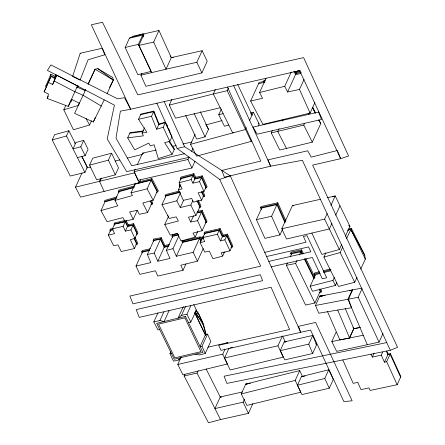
<?xml version="1.0" encoding="UTF-8"?>
<svg xmlns="http://www.w3.org/2000/svg" width="445" height="445" viewBox="0 0 445 445"><rect width="100%" height="100%" fill="white"/><g stroke="black" fill="none" stroke-linecap="round" stroke-linejoin="round"><path stroke-width="0.67" d="M70.939 100.615L68.285 106.411L47.22 98.462L48.494 94.129L44.122 91.854L50.941 76.551L55.247 78.743L56.699 75.144L77.513 85.913L76.963 87.137M94.668 70.505L95.074 69.225L97.844 68.641L112.607 77.408L113.314 80.033L107.061 93.689M54.718 77.608L55.252 76.451L50.858 74.187L50.33 75.344L54.718 77.608L55.775 74.782M55.252 76.451L55.886 74.754M48.288 82.342L52.593 84.533L56.699 75.144M50.858 74.187L45.707 86.336L46.236 85.179M50.941 76.551L44.122 91.854M68.285 106.411L77.513 85.913M52.593 84.533L54.985 79.321M47.22 98.462L48.282 96.142M91.553 120.728L89.595 124.995L73.419 129.762L63.796 109.793L65.754 105.526M81.83 156.34L87.309 167.237L84.923 172.449L70.227 176.036L52.243 139.914L54.629 134.696L68.88 130.769L75.439 143.629L74.304 142.862M71.628 100.22L71.1 101.377L71.984 99.53M84.834 90.997L85.401 89.757M79.455 103.001L78.342 105.437L63.796 109.793M85.696 89.712L74.604 113.341L93.3 122.03L104.219 99.897M88.249 84.127L95.074 69.225L113.314 80.033L109.587 87.381M52.243 139.914L66.494 135.986L68.88 130.769M143.741 35.155L143.201 33.903L138.384 44.361L151.1 71.356L137.872 74.738L125.162 47.465L129.406 38.198L133.622 36.095L143.201 33.903L143.774 35.149M83.688 140.392L75.967 142.467L73.047 148.841L80.773 146.767L83.688 140.392L88.06 149.275L85.14 155.644L77.436 157.619L66.494 135.986M93.3 122.03L95.286 117.686M151.639 72.49L138.868 45.451L144.174 33.864L158.965 30.482L171.319 57.611L166.013 69.198L140.931 75.199L145.877 86.33L201.885 72.88L207.186 61.293L202.147 50.697L171.319 57.611L170.073 55.942M140.665 179.702L139.252 182.795L80.617 197.146L75.489 187.156L81.997 172.944M89.551 165.134L92.738 158.181L111.595 153.208L118.498 167.893L115.311 174.846L96.648 179.774L89.551 165.134L108.413 160.161L111.595 153.208M202.147 50.697L196.84 62.283L166.013 69.198L153.659 42.069L158.965 30.482M140.931 75.199L141.771 73.369M100.581 178.868L99.452 181.338L104.141 191.389M100.058 181.193L101.471 178.1M169.617 141.488L174.473 149.097L172.082 154.309L158.281 158.581L154.148 144.775L150.349 145.871L148.769 143.101L134.707 149.893L127.671 137.867L130.057 132.655L143.713 130.891M127.671 137.867L143.379 135.842L142.061 133.011L146.917 132.349L138.534 119.288L140.92 114.076L153.898 111.105L159.049 124.01L156.662 129.228L163.22 127.281L165.607 122.064L159.049 124.01M137.155 210.619L133.177 219.307L124.873 221.21L122.92 217.633L107.023 221.716L100.971 210.58L104.948 201.891L115.9 198.798M142.061 133.011L144.447 127.798M156.662 129.228L151.511 116.323L153.898 111.105M119.004 192.507L118.415 191.306L118.943 190.143L134.312 185.982M100.971 210.58L117.719 205.857L114.988 200.389L118.965 191.7L133.867 187.59M195.016 161.185L191.906 167.982L138.1 180.286L134.123 171.659L135.258 169.189M137.238 164.861L142.611 153.119L156.061 150.082M110.521 231.344L109.932 230.154L110.466 228.997L112.969 228.418M134.112 238.576L136.565 243.888L134.446 248.521L121.212 251.547L117.953 244.839L113.603 245.69L108.352 235.043L110.471 230.41L112.969 229.854M114.638 225.226L114.115 224.063L114.649 222.906L124.706 220.575M108.352 235.043L114.588 233.658L112.374 228.836L114.499 224.202L125.262 221.699L127.47 226.499L125.345 231.139L130.925 229.881L133.049 225.248L127.47 226.499M220.231 107.762L175.547 118.181L169.256 105.109L171.848 99.446M114.988 200.389L132.482 195.561L131.014 192.846L134.991 184.158L151.1 180.158L157.118 191.595L153.141 200.283L142.801 202.97L147.601 212.538L139.263 214.329L137.355 210.301L129.601 211.942L133.177 219.307M125.345 231.139L123.137 226.333L125.262 221.699M127.737 226.054L125.512 221.426L126.046 220.269L128.266 224.892L127.737 226.054L133.172 224.842L133.7 223.685L128.266 224.892M131.014 192.846L147.123 188.852L151.1 180.158M134.952 185.064L134.401 184.046L151.417 179.769L151.945 178.606L158.303 190.716L157.775 191.878L156.484 192.234M172.082 154.309L164.617 142.606L169.806 141.421L171.931 136.782L165.34 122.642L158.782 124.589L153.631 111.689L140.659 114.654M134.446 248.521L130.357 239.666L134.88 238.364L137.004 233.731L133.049 225.248M136.131 234.331L137.394 233.97L137.922 232.813L133.7 223.685M147.601 212.538L151.578 203.849L150.076 200.856M150.95 204.411L152.246 204.127L152.78 202.965L151.584 200.617M135.786 244.45L137.121 244.138L137.655 242.981L135.163 237.641M165.796 196.957L165.156 195.728L165.685 194.571L179.018 191.144M197.719 231.511L195.16 237.102L181.059 241.001L177.338 233.352L170.296 235.116L164.761 224.53L178.345 221.02L176.242 216.837L169.239 218.439L161.963 204.678L165.941 195.989L180.158 192.312M215.324 89.567L213.305 93.978L169.256 105.109M251.775 140.164L251.208 141.404L196.618 156.123L190.549 144.319L195.094 134.39M142.322 252.971L141.749 251.753L142.283 250.596L150.343 248.755M185.949 263.946L183.056 270.265L157.797 276.072L155.439 270.771L139.869 274.331L136.009 266.049L142.372 252.143L149.097 250.596M191.906 167.982L187.923 159.505L189.058 157.029M191.606 151.472L193.019 148.38M180.982 179.463L180.392 178.278L180.92 177.121L193.864 173.661L195.756 177.294L195.227 178.456L201.752 176.999L202.28 175.842L195.756 177.294M201.446 191.823L203.465 196.162L201.613 200.217L193.441 202.141L191.65 198.442L183.373 200.345L178.389 189.854L182.177 188.864L179.101 182.762L180.959 178.706L192.969 175.514L194.771 179.085L192.913 183.14L199.532 181.643L201.39 177.588L194.771 179.085M153.642 241.468L153.119 240.211L153.647 239.054L161.279 237.674L164.85 245.479L164.322 246.636L168.939 245.595M136.009 266.049L150.805 262.639L147.373 254.434L153.742 240.528L160.556 239.204L164.172 247.337L157.803 261.237L170.012 258.439L166.352 250.34L172.721 236.434L178.684 234.916M180.114 187.106L179.224 185.265L179.752 184.102M178.389 189.854L180.242 185.799M164.761 224.53L168.455 216.459M185.704 115.483L196.707 139.101L205.034 136.849L208.483 129.323L200.261 111.701M251.208 141.404L227.211 90.669L228.368 88.149M161.963 204.678L176.826 200.834L180.52 192.763M157.803 261.237L154.192 253.105L160.556 239.204M164.322 246.636L160.751 238.832L161.279 237.674M246.257 127.659L245.395 129.545L232.696 132.927L228.786 125.028L224.469 126.241L218.734 114.743L221.326 109.075M179.101 182.762L191.111 179.569L192.969 175.514M180.392 178.278L193.336 174.818L193.864 173.661M192.819 200.662L190.833 205.012L180.281 207.565L183.69 200.111M172.527 237.28L171.976 236.039L172.504 234.882L177.511 233.647M176.32 256.264L182.689 242.358L199.505 238.425L193.136 252.332L176.32 256.264L172.983 248.655L178.768 236.011M201.613 200.217L198.142 192.774L203.949 191.595L205.801 187.54L201.39 177.588M197.196 212.844L201.563 211.992L197.586 220.687L190.721 222.022L193.564 215.814M205.267 188.057L206.575 187.779L207.103 186.622L202.28 175.842M200.139 236.901L199.61 238.058L182.923 241.924L183.457 240.767L200.139 236.901L201.613 239.866M202.981 196.812L204.255 196.501L204.783 195.344L203.003 191.606M190.721 222.022L188.458 217.177L195.911 215.519L199.888 206.825L196.901 200.645M199.054 207.398L200.395 207.109L200.923 205.952L198.32 200.356M314.915 102.539L310.087 113.091L262.934 124.372L250.624 101.037L259.112 82.497L265.081 81.135M205.228 222.789L206.48 222.461L201.674 211.586L202.208 210.429L197.536 211.353M263.501 81.496L264.03 80.334L265.287 80.05M159.755 329.65L157.925 329.867L153.803 321.924L157.981 312.802M250.624 101.037L262.561 98.306L259.552 92.51L266.088 78.231M249.372 120.856L253.35 112.168L259.162 124.022L258.311 125.885M153.803 321.924L159.905 320.528L163.805 312.012M195.16 237.102L193.019 233.119L202.119 230.727L206.096 222.038L201.563 211.992M206.48 222.461L207.008 221.304L202.208 210.429M201.997 239.382L201.424 238.175L201.952 237.018L203.793 236.378M204.65 234.404L204.116 233.258L204.644 232.101L220.142 228.596L223.201 235.16L222.672 236.317L226.894 235.277L227.423 234.12L223.201 235.16M224.525 252.015L222.667 256.07L212.899 258.701L209.278 251.086L204.761 252.17L200.122 242.642L201.98 238.587L203.276 238.275M169.083 310.588L164.071 321.54L159.905 320.528M200.122 242.642L204.672 241.557L202.848 237.574L204.706 233.519L219.235 230.198L222.344 236.862L220.486 240.923L224.853 239.805L226.711 235.744L222.344 236.862M255.185 132.716L255.753 131.475M183.056 270.265L180.792 265.237L197.474 261.159L203.259 248.516M183.301 306.605L178.011 318.164L181.454 315.394L185.637 306.271M304.024 79.488L299.479 89.417L287.559 92.02L284.739 86.285L291.275 72.012M220.486 240.923L217.383 234.254L219.235 230.198M222.672 236.317L219.613 229.754L220.142 228.596M287.559 92.02L297.104 71.167L300.242 70.477M188.519 322.658L190.827 322.141L186.933 314.242L190.833 305.726M180.982 357.624L178.706 359.972L173.467 361.168L169.984 353.697L170.819 351.873M318.943 119.955L320.767 123.61L312.279 142.15L279.772 150.026L271.25 132.916L272.307 130.596M279.065 128.594L277.741 131.492L286.519 148.485M282.547 120.99L283.398 119.132M190.827 322.141L196.395 309.97L193.703 304.508M178.706 359.972L179.263 358.753M224.97 349.297L222.734 354.176L227.339 364.004L182.923 374.779L177.794 364.449L181.148 357.129M222.667 256.07L221.159 252.838L229.976 250.852L231.834 246.797L226.711 235.744M230.927 247.342L232.251 247.031L232.785 245.874L227.423 234.12M261.354 209.578L260.509 207.72L261.043 206.563L277.819 202.725L285.812 220.753M252.893 403.582L248.427 413.338L220.486 419.585L208.46 422.75L184.102 375.981L184.942 374.15M282.464 229.442L279.95 234.932L264.947 238.353L256.409 219.63L261.716 208.043L276.907 204.656L284.978 222.722M201.969 346.282L207.542 334.117L205.64 334.351L200.072 346.516L201.969 346.282L205.228 353.497L199.265 354.96L195.516 354.17M312.279 142.15L303.757 125.095L304.608 123.243M308.569 114.593L309.42 112.735M205.228 353.497L210.797 341.326L207.542 334.117M220.486 419.585L197.046 373.066L198.164 370.624M279.95 234.932L271.6 216.242L276.907 204.656M285.278 221.916L277.291 203.882L277.819 202.725M331.959 223.329L329.378 228.964L286.502 239.015L281.807 228.758L292.421 205.584L320.506 199.26M285.412 342.227L282.486 335.947L277.975 345.793L283.248 357.107L230.154 369.99L224.525 358.014L229.03 348.168M242.38 391.95L220.242 396.979L214.935 408.566L243.115 402.169L244.511 399.12M291.236 254.512L290.646 253.283L291.18 252.126L301.615 249.884L303.434 253.617M319.293 289.567L320.194 291.419L314.893 303.012L305.57 305.075L286.391 265.32L287.509 262.878M290.301 256.782L291.697 253.733L300.92 251.892L301.821 253.745M302.6 254.156L301.087 251.047L301.615 249.884M314.893 303.012L295.614 263.479L297.01 260.425M299.524 254.941L300.92 251.892M299.707 370.585L295.202 380.436L300.753 392.212L246.903 405.417L241.257 393.925L245.768 384.074L299.707 370.585L302.633 376.782M311.85 233.074L321.813 254.412L339.34 249.506L324.605 219.124L327.186 213.489M330.919 205.345L335.219 195.95L327.192 197.758M335.686 215.185L339.991 205.79M315.205 275.872L314.248 274.087L314.776 272.93L319.449 271.734M280.233 350.643L284.216 341.949L312.757 335.424L316.567 344.836L312.59 353.525L284.822 359.872L280.233 350.643L308.78 344.113L312.757 335.424M336.798 282.386L335.402 285.434L312.496 291.291L310.143 286.263L315.449 274.676L320.144 273.475M357.012 277.252L354.721 282.264L338.534 286.447L323.916 257.06L325.924 252.677M339.34 249.506L341.638 244.5M345.365 236.356L349.954 226.333L335.219 195.95L332.587 196.818M319.093 292.582L321.073 292.092L321.607 290.935L320.695 289.072M383.023 333.477L379.057 342.127L367.281 344.697L351.55 307.74L318.787 313.219L315.466 305.481L319.71 296.214L361.763 288.137M323.916 257.06L340.18 252.571L342.761 246.931M346.488 238.787L351.383 228.346L364.722 255.141L365.328 259.09L360.739 269.108M335.402 285.434L332.949 280.422L334.345 277.374M297.471 385.248L301.449 376.553L328.76 369.767L333.272 379.507L329.294 388.196L301.916 394.587L297.471 385.248L324.783 378.456L328.76 369.767M352.156 289.984L347.912 299.251L351.55 307.74L348.468 299.146L352.713 289.879L349.531 290.846M367.281 344.697L336.67 351.383L331.798 341.543L336.042 332.276M379.057 342.127L358.164 297.288L362.124 288.633M331.798 341.543L349.425 338.022L353.386 329.367M327.537 311.661L339.874 339.919L349.592 337.983L353.836 328.716L345.17 308.374M382.739 351.995L381.298 355.138L372.304 357.079L374.028 353.313M388.151 354.098L390.382 353.586L386.672 361.702L384.441 362.208L388.151 354.098L386.844 351.149M342.784 359.916L353.197 383.356L357.713 382.311L360.995 389.62L369.039 387.918L370.107 390.437L397.163 384.708L400.878 376.592L390.382 353.586M88.01 84.161L95.074 69.225M77.53 87.893L78.476 85.974M390.326 350.282L397.546 347.289L312.635 165.089L340.659 158.681L348.585 155.978L303.612 57.627L137.783 94.874L102.5 22.25L91.342 24.803L130.691 109.236L299.613 70.61L340.659 158.681L337.41 150.482L311.227 157.141L307.695 150.794L267.996 159.872L270.655 166.196L302.355 160.289L390.326 350.282L226.878 383.406L224.102 376.214L386.761 342.583M201.424 238.175L203.259 237.535M219.674 179.413L230.288 175.814L300.698 332.326L310.56 330.073L343.885 401.579L352.14 400.811L315.616 322.436L298.489 326.352L300.698 332.326L220.948 350.337L218.706 345.276L289.617 329.495L271.077 287.248L139.263 317.385L136.203 309.592L262.567 280.695L260.358 274.721L132.955 303.852L129.895 296.059L260.675 266.155L219.674 179.413L177.116 148.463L156.901 103.246M226.071 343.24L228.04 342.589L207.915 347.189M143.201 33.903L129.406 38.198L142.628 35.094L143.513 36.974M117.085 196.868L104.853 200.4L104.325 201.557L116.551 198.025M347.534 230.293L350.788 229.392L364.722 255.141M118.415 191.306L134.451 186.956M206.536 124.767L221.933 120.606M190.549 144.319L233.386 132.738M250.685 112.874L253.35 112.168M348.179 229.186L351.383 228.346M218.734 114.743L223.162 113.592L228.786 125.028M179.224 185.265L180.397 184.959M165.156 195.728L179.819 191.962M223.796 252.766L225.12 252.421M323.454 270.71L330.129 269.002M314.248 274.087L319.588 272.724M323.593 271.695L330.935 269.815M323.498 272.613L330.874 270.727M310.143 286.263L332.949 280.422M166.352 250.34L172.983 248.655M295.135 71.662L297.104 71.167M295.257 72.652L300.342 71.5M139.513 181.732L151.945 178.606M241.257 393.925L295.202 380.436M259.552 92.51L284.739 86.285M171.976 236.039L178.234 234.493M264.742 252.393L306.049 242.18L303.373 236.44L307.044 235.65L326.686 277.797L322.275 278.804L312.329 257.471L271.25 266.867M303.757 125.095L271.25 132.916M86.641 167.971L90.635 167.003M115.199 161.034L119.9 159.894M127.181 158.125L142.489 154.409M75.489 187.156L134.668 172.788L139.252 182.795M227.211 90.669L213.305 93.978L223.162 113.592M125.162 47.465L138.384 44.361M112.374 228.836L123.137 226.333M114.115 224.063L125.512 221.426M109.932 230.154L113.063 229.431M138.868 45.451L153.659 42.069M258.584 83.654L264.553 82.292M138.534 119.288L151.511 116.323M177.116 148.463L184.636 146.744L230.288 175.814M184.364 153.736L131.77 165.763L115.995 138.078L120.384 111.144L130.691 109.236L124.455 97.7L117.519 98.835L50.88 64.898L47.409 70.388L114.421 105.131L107.217 138.968L126.686 171.642L189.231 157.28M260.509 207.72L277.291 203.882M202.848 237.574L217.383 234.254M141.749 251.753L149.809 249.912M164.172 247.337L168.666 246.302M266.599 256.526L308.569 246.931L310.827 251.781L268.791 261.393M230.388 347.857L232.418 347.395M177.794 364.449L222.734 354.176M224.525 358.014L277.975 345.793M172.204 146.433L176.237 145.526M182.962 144.002L191.706 142.027M134.123 171.659L187.923 159.505M204.116 233.258L219.613 229.754M164.85 245.479L169.473 244.439M281.807 228.758L324.605 219.124M184.102 375.981L197.046 373.066M256.409 219.63L271.6 216.242M301.343 72.324L296.047 73.481L294.918 71.189M300.814 73.486L295.513 74.638L293.822 71.2M290.646 253.283L301.087 251.047M181.454 315.394L186.933 314.242M353.669 328.749L360.239 327.431M349.425 338.022L363.22 335.246M286.391 265.32L295.614 263.479M353.291 328.81L360.038 327.459M197.007 212.51L201.674 211.586M147.373 254.434L154.192 253.105M348.079 229.92L350.788 229.392L365.328 259.09M315.466 305.481L358.164 297.288M153.119 240.211L160.751 238.832M250.502 383.256L245.768 384.074L247.103 384.257M169.984 353.697L171.386 353.48M304.864 376.075L301.449 376.553L302.728 376.648M322.352 296.086L319.71 296.214L322.397 295.847M323.743 295.664L325.089 295.48M284.216 341.949L286.241 341.677M129.79 133.233L142.767 131.559M319.71 296.214L322.391 295.936M171.319 57.611L173.383 57.416M205.963 334.462L202.28 321.451L198.565 313.636L195.388 313.775L202.28 321.451L203.893 325.99L206.063 334.456M142.611 153.119L143.969 153.303M220.242 396.979L221.543 397.157M292.421 205.584L293.745 205.829M76.979 87.07L85.256 90.663M71.467 99.291L79.366 103.273M54.045 80.94L74.86 91.709L83.137 95.297L101.377 106.105M348.874 225.554L349.954 226.333L348.947 225.437M97.844 68.641L113.314 80.033M258.122 123.137L259.162 124.022M251.013 114.115L252.026 115.06L237.658 84.339M195.833 309.898L198.565 313.636L203.893 325.99L195.177 311.483M196.045 310.599L198.565 313.636M315.75 343.835L316.567 344.836M353.019 327.598L353.836 328.716M250.863 113.397L252.026 115.06M168.983 141.482L174.206 149.676M318.765 119.994L320.767 123.61M86.108 118.687L89.595 124.995M205.824 124.478L208.483 129.323M147.123 188.852L153.141 200.283M151.417 179.769L157.775 191.878M167.821 215.497L168.455 216.704M193.336 174.818L195.227 178.456M176.826 200.834L180.281 207.565M150.755 201.19L152.246 204.127M191.111 179.569L192.913 183.14M81.696 156.117L87.309 167.237M77.436 157.619L84.923 172.449M206.102 368.922L220.481 397.457M315.594 113.258L312.551 107.167L315.194 112.668M312.462 107.417L315.149 112.808M199.61 238.058L201.084 241.023M80.773 146.767L85.14 155.644M340.18 252.571L354.721 282.264M199.505 238.425L200.951 241.368M193.136 252.332L197.474 261.159M304.53 259.302L313.87 278.453M305.86 258.595L314.943 277.252M304.719 258.506L314.415 278.409M319.56 288.983L321.073 292.092M190.833 205.012L195.911 215.519M194.688 312.852L205.523 335.23M196.84 62.283L201.885 72.88M201.88 191.517L204.255 196.501M243.115 402.169L248.427 413.338M194.804 312.54L205.607 335.291M108.413 160.161L115.311 174.846M194.176 113.57L205.034 136.849M166.463 123.91L167.615 126.369M169.044 129.439L169.907 131.286M163.22 127.281L169.806 141.421M130.925 229.881L134.88 238.364M134.357 238.209L137.121 244.138M370.969 354.203L372.304 357.079M324.783 378.456L329.294 388.196M224.853 239.805L229.976 250.852M197.502 200.89L200.395 207.109M133.172 224.842L137.394 233.97M233.708 85.679L270.655 166.196L224.397 177.216L221.805 170.435L260.798 161.073L227.478 87.103M400.611 377.176L390.12 354.17L387.89 354.682L386.316 351.144M386.672 361.702L397.163 384.708M226.894 235.277L232.251 247.031M164.166 101.582L184.636 146.744M197.586 220.687L202.119 230.727M299.479 89.417L310.087 113.091M201.752 176.999L206.575 187.779M381.298 355.138L384.441 362.208M199.532 181.643L203.949 191.595M182.394 240.734L182.923 241.924M181.855 240.456L182.689 242.358M337.677 310.015L349.592 337.983M308.78 344.113L312.59 353.525M80.206 53.278L72.635 76.462L80.083 80.128L88.099 59.741L104.753 54.813L102.261 48.232L80.206 53.278M185.465 316.362L156.673 323.331L174.201 359.237L202.926 352.412L185.465 316.362M184.898 317.847L158.526 324.105L174.818 357.83L200.968 351.689L184.898 317.847M318.653 112.079L253.005 127.092L257.171 134.184L321.524 119.471L318.653 112.079"/></g></svg>
